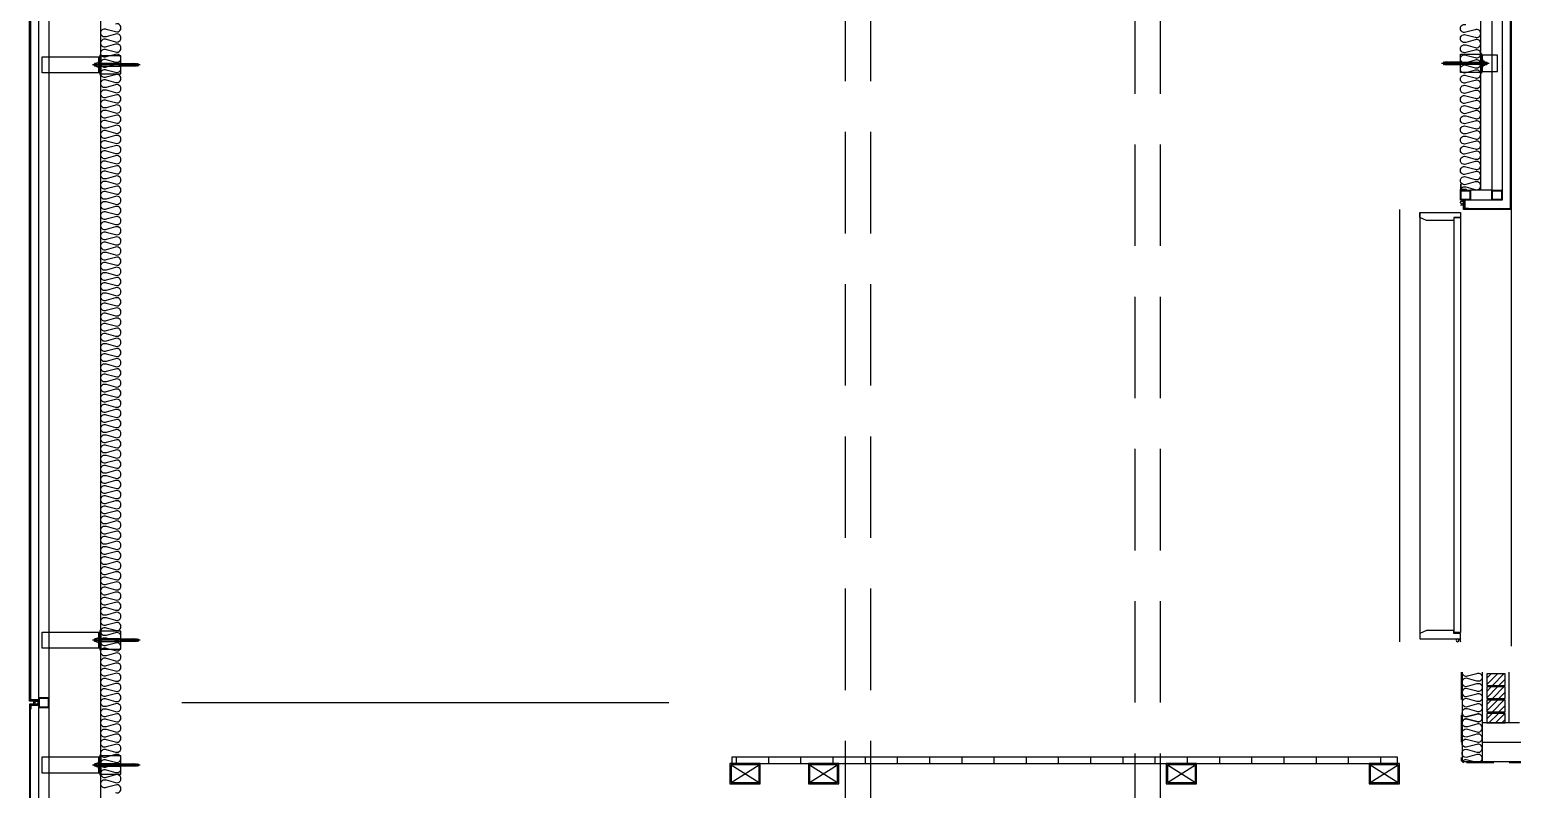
# Model space of a CAD drawing. Header units: millimetres. Extents: x 17311 to 801382, y -242618 to -104888.
# Drawn here: x 284811 to 292117, y -161657 to -157914 of the extents above; entities that cross this region are included whole.
import ezdxf

# ---------------------------------------------------------------- set-up
doc = ezdxf.new("R2010")
doc.units = ezdxf.units.MM
doc.header["$LTSCALE"] = 250
doc.linetypes.add('ghid', pattern=[3, 2, -1])
doc.linetypes.add('HID', pattern=[2.8, 1.8, -1])
for name, color, linetype in [('A-DOOR', 4, 'Continuous'), ('A-ELE-8', 8, 'Continuous'), ('A-ELE8', 8, 'Continuous'), ('A-ETC-8', 8, 'Continuous'), ('A-FIN', 6, 'Continuous'), ('A-FIN-8', 8, 'Continuous'), ('A-HAT', 252, 'Continuous'), ('A-HAT-WIREMESH', 9, 'g_mesh'), ('A-WALL', 3, 'Continuous'), ('A-WP', 1, 'HID'), ('A-연도', 5, 'ghid'), ('ISL', 251, 'Continuous'), ('STL-PIPE', 5, 'Continuous')]:
    doc.layers.add(name, color=color, linetype=linetype)
doc.styles.add('Gdim', font='')
doc.styles.get('Gdim').set_extended_font_data('Dotum')
doc.linetypes.add('g_mesh', pattern='A,10,-0.8,["X",Gdim,S=0.6,R=0,X=-0.15,Y=-0.3],-0.8', length=11.6)

# ---------------------------------------------------------------- blocks, each defined once
blk = doc.blocks.new('A$Cd8a970fb')
at = {"layer": 'A-ETC-8', "elevation": 0}
for points in [[(-75, 100), (-75, 0), (75, 0), (75, 100)], [(-69, 94), (-69, 6), (69, 6), (69, 94)]]:
    blk.add_lwpolyline(points, close=True, dxfattribs=at)
at = {"layer": 'STL-PIPE', "color": 1}
for p, q in [((-69, 6, 0), (69, 94, 0)), ((-69, 94, 0), (69, 6, 0))]:
    blk.add_line(p, q, dxfattribs=at)
blk = doc.blocks.new('A$C632c858f')
at = {"layer": 'A-ETC-8'}
blk.add_arc((-2.8, 0), 24, 341.82483, 18.17517, dxfattribs=at)
blk.add_ellipse((34, 0), major_axis=(7.59, 0), ratio=0.987937, dxfattribs=at)
blk = doc.blocks.new('A$Cae507117')
at = {"layer": 'A-ETC-8'}
for points in [[(-50, 0), (-50, -50), (0, -50), (0, 0)], [(-46.8, -3.2), (-46.8, -46.8), (-3.2, -46.8), (-3.2, -3.2)]]:
    blk.add_lwpolyline(points, close=True, dxfattribs=at)
blk = doc.blocks.new('너트 M12')
for p, q in [((-9, 0), (9, 0)), ((-9.5, -9), (-9.5, -0.5)), ((9, -9.5), (-9, -9.5)), ((0, -8.3), (0, -1.2)), ((9.5, -0.5), (9.5, -9))]:
    blk.add_line(p, q)
for centre, start, end in [((-9, -0.5), 90, 180), ((-9, -9), 180, 270), ((9, -0.5), 0, 90), ((9, -9), 270, 0)]:
    blk.add_arc(centre, 0.5, start, end)
at = {"extrusion": (0, 0, -1)}
for centre, major_axis, ratio, start_param, end_param in [((-4.8, -0.9), (-4.75, 0.31), 0.185359, -0.024388, 3.141593), ((4.8, -0.9), (4.75, 0.31), 0.185108, 3.141593, 6.30754), ((-4.8, -8.6), (4.75, 0.31), 0.187111, 0, 3.166211), ((4.8, -8.6), (-4.75, 0.31), 0.185991, 3.117121, 6.283185)]:
    blk.add_ellipse(centre, major_axis=major_axis, ratio=ratio, start_param=start_param, end_param=end_param, dxfattribs=at)
blk = doc.blocks.new('A$C4fb6b26a')
at = {"layer": 'A-ETC-8'}
for p, q in [((-277.5, -40), (-42.5, -40)), ((-267.5, -35.5), (-267.5, -44.5)), ((-265.5, -34), (-266, -34)), ((-266, -46), (-265.5, -46)), ((-254.5, -35.5), (-265.5, -34)), ((-265.5, -46), (-254.5, -44.5)), ((-260.1, -34.8), (-260.1, -36.5)), ((-260.1, -43.5), (-260.1, -45.2)), ((-259.6, -37.3), (-257.8, -38.5)), ((-259.6, -42.7), (-257.8, -41.5)), ((-244.1, -33.8), (-259.1, -33.8)), ((-259.1, -46.2), (-244.1, -46.2)), ((-249.6, -39), (-256.2, -39)), ((-249.6, -41), (-256.2, -41)), ((-254.5, -35.5), (-240.5, -35.5)), ((-254.5, -44.5), (-240.5, -44.5)), ((-249.1, -38.5), (-249.1, -38)), ((-249.1, -42), (-249.1, -41.5)), ((-245.1, -42), (-245.1, -38)), ((-244.1, -33.8), (-241.1, -33.8)), ((-244.1, -46.2), (-241.1, -46.2)), ((-241.1, -33.8), (-241.1, -46.2)), ((-240.5, -46), (-240.5, -34)), ((-237.5, -34), (-240.5, -34)), ((-240.5, -46), (-237.5, -46)), ((-237.5, -46), (-237.5, -34)), ((-183.5, -34), (-237.5, -34)), ((-237.5, -46), (-183.5, -46)), ((-183.5, -34), (-74, -34)), ((-74, -46), (-183.5, -46)), ((-80, 0), (-80, -80)), ((-62.7, -44.5), (-52.5, -44.5)), ((-62.5, -34), (-54, -34)), ((-62.5, -35.5), (-52.5, -35.5)), ((-62.5, -46), (-54, -46)), ((-54, -46), (-54, -34)), ((-52.5, -35.5), (-54, -34)), ((-52.5, -44.5), (-54, -46)), ((-52.5, -44.5), (-52.5, -35.5))]:
    blk.add_line(p, q, dxfattribs=at)
for points in [[(-83.5, 4.5), (-83.5, -84.5), (-183.5, -84.5), (-183.5, 4.5)], [(-80, -80), (-74, -80), (-74, 0), (-80, 0)], [(-74, -25), (-74, -55), (-72, -55), (-72, -25)]]:
    blk.add_lwpolyline(points, close=True, dxfattribs=at)
blk.add_lwpolyline([(-80, 7.5), (-80, -87.5, -0.414214), (-81, -88.5), (-83.5, -88.5), (-83.5, 8.5), (-81, 8.5, -0.414214)], format="xyb", close=True, dxfattribs=at)
blk.add_lwpolyline([(-80, -80), (0, -80), (0, 0), (-80, 0)], dxfattribs=at)
for centre, radius, start, end in [((-266, -35.5), 1.5, 90, 180), ((-266, -44.5), 1.5, 180, 270), ((-259.1, -34.8), 1, 90, 180), ((-259.1, -36.5), 1, 180, 236.30993), ((-259.1, -43.5), 1, 123.69007, 180), ((-259.1, -45.2), 1, 180, 270), ((-256.2, -36), 3, 236.30993, 270), ((-256.2, -44), 3, 90, 123.69007), ((-249.6, -38.5), 0.5, 270, 0), ((-249.6, -41.5), 0.5, 0, 90), ((-247.1, -38), 2, 90, 180), ((-247.1, -42), 2, 180, 270), ((-247.1, -38), 2, 0, 90), ((-247.1, -42), 2, 270, 0)]:
    blk.add_arc(centre, radius, start, end, dxfattribs=at)
at = {"layer": 'A-ETC-8', "xscale": -1, "rotation": 90}
blk.add_blockref('너트 M12', (-72, -40), dxfattribs=at)
blk = doc.blocks.new('A$Cc29243e6')
at = {"layer": 'A-연도'}
for points in [[(10720, -200), (10720, -33638.3), (9170, -33638.3), (9170, -200)], [(9295, -33638.3), (9295, -200)], [(10595, -200), (10595, -33638.3)]]:
    blk.add_lwpolyline(points, dxfattribs=at)
blk = doc.blocks.new('A$C5ebcaad0')
at = {"layer": 'A-ETC-8'}
for p, q in [((-437, -219), (-437.5, -219)), ((-426, -220.5), (-437, -219)), ((-415.6, -218.7), (-430.6, -218.7)), ((-415.6, -218.7), (-412.6, -218.7)), ((-412.6, -218.7), (-412.6, -231.2)), ((-412, -231), (-412, -219)), ((-409, -219), (-412, -219)), ((-409, -231), (-409, -219)), ((-355, -219), (-409, -219)), ((-355, -219), (-245.5, -219)), ((-234, -219), (-225.5, -219)), ((-225.5, -231), (-225.5, -219)), ((-224, -220.5), (-225.5, -219)), ((-449, -225), (-214, -225)), ((-439, -220.5), (-439, -229.5)), ((-437.5, -231), (-437, -231)), ((-437, -231), (-426, -229.5)), ((-431.6, -219.7), (-431.6, -221.5)), ((-431.6, -228.5), (-431.6, -230.2)), ((-431.1, -222.3), (-429.3, -223.5)), ((-431.1, -227.7), (-429.3, -226.5)), ((-430.6, -231.2), (-415.6, -231.2)), ((-421.1, -224), (-427.7, -224)), ((-421.1, -226), (-427.7, -226)), ((-426, -220.5), (-412, -220.5)), ((-426, -229.5), (-412, -229.5)), ((-420.6, -223.5), (-420.6, -223)), ((-420.6, -227), (-420.6, -226.5)), ((-416.6, -227), (-416.6, -223)), ((-415.6, -231.2), (-412.6, -231.2)), ((-412, -231), (-409, -231)), ((-409, -231), (-355, -231)), ((-245.5, -231), (-355, -231)), ((-234.2, -229.5), (-224, -229.5)), ((-234, -220.5), (-224, -220.5)), ((-234, -231), (-225.5, -231)), ((-224, -229.5), (-225.5, -231)), ((-224, -229.5), (-224, -220.5))]:
    blk.add_line(p, q, dxfattribs=at)
for points in [[(-255, -180.5), (-255, -269.5), (-355, -269.5), (-355, -180.5)], [(33.5, -185), (-251.5, -185), (-251.5, -265), (33.5, -265)], [(-251.5, -265), (-245.5, -265), (-245.5, -185), (-251.5, -185)], [(-245.5, -210), (-245.5, -240), (-243.5, -240), (-243.5, -210)]]:
    blk.add_lwpolyline(points, close=True, dxfattribs=at)
blk.add_lwpolyline([(-251.5, -177.5), (-251.5, -272.5, -0.414214), (-252.5, -273.5), (-255, -273.5), (-255, -176.5), (-252.5, -176.5, -0.414214)], format="xyb", close=True, dxfattribs=at)
for centre, radius, start, end in [((-437.5, -220.5), 1.5, 90, 180), ((-430.6, -219.7), 1, 90, 180), ((-437.5, -229.5), 1.5, 180, 270), ((-430.6, -221.5), 1, 180, 236.30993), ((-430.6, -228.5), 1, 123.69007, 180), ((-430.6, -230.2), 1, 180, 270), ((-427.7, -221), 3, 236.30993, 270), ((-427.7, -229), 3, 90, 123.69007), ((-421.1, -223.5), 0.5, 270, 0), ((-421.1, -226.5), 0.5, 0, 90), ((-418.6, -223), 2, 90, 180), ((-418.6, -227), 2, 180, 270), ((-418.6, -223), 2, 0, 90), ((-418.6, -227), 2, 270, 0)]:
    blk.add_arc(centre, radius, start, end, dxfattribs=at)
at = {"layer": 'A-ETC-8', "xscale": -1, "rotation": 90}
blk.add_blockref('너트 M12', (-243.5, -225), dxfattribs=at)

msp = doc.modelspace()

# ---------------------------------------------------------------- hatches: boundary and pattern name
at = {"layer": 'A-ELE-8'}
h = msp.add_hatch(dxfattribs=at)
h.set_pattern_fill('ANSI31', color=256, scale=50, angle=45)
h.set_pattern_definition([(90, (62074.74, 36673.9), (-158.75, 1e-14), [])])
h.paths.add_polyline_path([(288270.7, -161529.5), (288270.7, -161497.5), (291550.7, -161497.5), (291550.7, -161529.5)])
at = {"layer": 'A-HAT', "lineweight": -3}
h = msp.add_hatch(dxfattribs=at)
h.set_pattern_fill('ANSI31', color=256, scale=7, style=0)
h.set_pattern_definition([(45, (208904.687, -158765.858), (-15.715448, 15.715448), [])])
h.paths.add_polyline_path([(292080.7, -161087.5), (291990.7, -161087.5), (291990.7, -161144.5), (292080.7, -161144.5)])
h = msp.add_hatch(dxfattribs=at)
h.set_pattern_fill('ANSI31', color=256, scale=7, style=0)
h.set_pattern_definition([(45, (208904.687, -158830.858), (-15.715448, 15.715448), [])])
h.paths.add_polyline_path([(292080.7, -161152.5), (291990.7, -161152.5), (291990.7, -161209.5), (292080.7, -161209.5)])
h = msp.add_hatch(dxfattribs=at)
h.set_pattern_fill('ANSI31', color=256, scale=7, style=0)
h.set_pattern_definition([(45, (208904.687, -158895.858), (-15.715448, 15.715448), [])])
h.paths.add_polyline_path([(292080.7, -161217.5), (291990.7, -161217.5), (291990.7, -161274.5), (292080.7, -161274.5)])
h = msp.add_hatch(dxfattribs=at)
h.set_pattern_fill('ANSI31', color=256, scale=7, style=0)
h.set_pattern_definition([(45, (239554.687, -158960.858), (-15.715448, 15.715448), [])])
h.paths.add_polyline_path([(291990.7, -161329.5), (292080.7, -161329.5), (292080.7, -161282.5), (291990.7, -161282.5)])

# ---------------------------------------------------------------- linework, layer by layer
at = {"layer": 'A-DOOR', "linetype": 'Continuous'}
for points in [[(291860.7, -158839.5), (291827.7, -158839.5), (291827.7, -158854.5), (291693.7, -158854.5), (291660.7, -158839.5), (291660.7, -158814.5), (291860.7, -158814.5)], [(291860.7, -160884.5), (291830.7, -160884.5), (291830.7, -158839.5), (291860.7, -158839.5)], [(291860.7, -160889.5), (291827.7, -160889.5), (291827.7, -160874.5), (291693.7, -160874.5), (291660.7, -160889.5), (291660.7, -160914.5), (291860.7, -160914.5)]]:
    msp.add_lwpolyline(points, close=True, dxfattribs=at)
at = {"layer": 'A-ELE-8', "elevation": 0}
msp.add_lwpolyline([(288270.7, -161529.5), (291550.7, -161529.5), (291550.7, -161497.5), (288270.7, -161497.5)], close=True, dxfattribs=at)
at = {"layer": 'A-ELE8'}
for points in [[(291560.7, -158799.5), (291560.7, -160929.5)], [(291660.7, -158814.5), (291660.7, -160914.5)]]:
    msp.add_lwpolyline(points, dxfattribs=at)
at = {"layer": 'A-ELE8', "elevation": 0}
msp.add_lwpolyline([(292110.7, -158799.5), (292110.7, -160952)], dxfattribs=at)
at = {"layer": 'A-ETC-8'}
for p, q in [((292015.7, -153502.3), (292015.7, -158704.5)), ((292065.7, -153502.3), (292065.7, -158704.5)), ((284855.7, -200799.5), (284855.7, -154461.7)), ((284905.7, -154461.7), (284905.7, -200799.5)), ((292015.7, -158704.5, 0), (291910.7, -158704.5, 0)), ((292015.7, -158754.5, 0), (291910.7, -158754.5, 0))]:
    msp.add_line(p, q, dxfattribs=at)
at = {"layer": 'A-ETC-8', "elevation": 0}
msp.add_lwpolyline([(291860.7, -158704.5), (291890.7, -158704.5), (291890.7, -158701.5), (291863.7, -158701.5), (291863.7, -158674.5), (291860.7, -158674.5)], close=True, dxfattribs=at)
msp.add_lwpolyline([(291879.7, -158791.5), (291879.7, -158756.5), (291868.7, -158756.5), (291868.7, -158754.5), (291881.7, -158754.5), (291881.7, -158789.8, -0.226541), (291885.3, -158793.5), (291900, -158793.5), (291900, -158795.5), (291883.7, -158795.5, 0.414214)], format="xyb", close=True, dxfattribs=at)
at = {"layer": 'A-ETC-8'}
for points in [[(284818.7, -161218), (284853.7, -161218), (284853.7, -161229), (284855.7, -161229), (284855.7, -161216), (284820.3, -161216, 0.226541), (284816.7, -161212.3), (284816.7, -161197.6), (284814.7, -161197.6), (284814.7, -161214, -0.414214)], [(284818.7, -161241), (284853.7, -161241), (284853.7, -161230), (284855.7, -161230), (284855.7, -161243), (284820.3, -161243, -0.226541), (284816.7, -161246.6), (284816.7, -161261.3), (284814.7, -161261.3), (284814.7, -161245, 0.414214)]]:
    msp.add_lwpolyline(points, format="xyb", close=True, dxfattribs=at)
msp.add_arc((291881.2, -160922), 21.8, 159.90916, 200.09084, dxfattribs=at)
at = {"layer": 'A-ETC-8', "extrusion": (0, 0, -1)}
msp.add_ellipse((291846.6, -160922), major_axis=(-7.59, 0), ratio=0.987937, dxfattribs=at)
at = {"layer": 'A-FIN'}
for p, q in [((292100.7, -161329.5), (292100.7, -161079.5)), ((285560.7, -161229.5), (287960.7, -161229.5)), ((292151.7, -161329.5), (291968.7, -161329.5))]:
    msp.add_line(p, q, dxfattribs=at)
for points in [[(284851.7, -161218), (284851.7, -161222), (284810.7, -161222), (284810.7, -157787), (284851.7, -157787), (284851.7, -157791), (284814.7, -157791), (284814.7, -161218), (284851.7, -161218)], [(284851.7, -161241), (284851.7, -161237), (284810.7, -161237), (284810.7, -165222), (284851.7, -165222), (284851.7, -165218), (284814.7, -165218), (284814.7, -161241), (284851.7, -161241)]]:
    msp.add_lwpolyline(points, close=True, dxfattribs=at)
at = {"layer": 'A-FIN', "elevation": 0}
msp.add_lwpolyline([(292110.7, -157787), (292110.7, -158799.5), (291875.7, -158799.5), (291875.7, -158758.5), (291879.7, -158758.5), (291879.7, -158795.5), (292106.7, -158795.5), (292106.7, -157791)], dxfattribs=at)
at = {"layer": 'A-FIN-8'}
for p, q in [((291868.7, -161079.5), (291868.7, -161511.3)), ((291878.9, -161521.5), (291868.7, -161511.3)), ((363842.4, -161521.5), (291878.9, -161521.5))]:
    msp.add_line(p, q, dxfattribs=at)
at = {"layer": 'A-HAT-WIREMESH', "ltscale": 0.6}
msp.add_line((363752.7, -161425.5), (291968.7, -161425.5), dxfattribs=at)
at = {"layer": 'A-WALL'}
for points in [[(291990.7, -161087.5), (291990.7, -161144.5), (292080.7, -161144.5), (292080.7, -161087.5)], [(291990.7, -161152.5), (291990.7, -161209.5), (292080.7, -161209.5), (292080.7, -161152.5)], [(291990.7, -161217.5), (291990.7, -161274.5), (292080.7, -161274.5), (292080.7, -161217.5)], [(291990.7, -161282.5), (291990.7, -161329.5), (292080.7, -161329.5), (292080.7, -161282.5)]]:
    msp.add_lwpolyline(points, close=True, dxfattribs=at)
at = {"layer": 'A-WP', "ltscale": 0.3}
for p, q in [((291863.7, -161079.5), (291863.7, -161514.3)), ((291875.8, -161526.5), (291863.7, -161514.3)), ((363845.5, -161526.5), (291875.8, -161526.5))]:
    msp.add_line(p, q, dxfattribs=at)
at = {"layer": 'ISL'}
for p, q in [((291960.7, -158704.5), (291960.7, -153449)), ((285160.7, -202529.5), (285160.7, -154479.5)), ((291968.7, -161079.5), (291968.7, -161521.5))]:
    msp.add_line(p, q, dxfattribs=at)
for points in [[(285233.6, -161673.2, 1.449198), (285233.6, -161635.8), (285187.8, -161648.2, -0.524856), (285160.7, -161629.5, -0.524856), (285187.8, -161610.8), (285233.6, -161623.2, 1.449198), (285233.6, -161585.8), (285187.8, -161598.2, -0.524856), (285160.7, -161579.5, -0.524856), (285187.8, -161560.8), (285233.6, -161573.2, 1.449198), (285233.6, -161535.8), (285187.8, -161548.2, -0.524856), (285160.7, -161529.5, -0.524856), (285187.8, -161510.8), (285233.6, -161523.2, 1.449198), (285233.6, -161485.8), (285187.8, -161498.2, -0.524856), (285160.7, -161479.5, -0.524856), (285187.8, -161460.8), (285233.6, -161473.2, 1.449198), (285233.6, -161435.8), (285187.8, -161448.2, -0.524856), (285160.7, -161429.5, -0.524856), (285187.8, -161410.8), (285233.6, -161423.2, 1.449198), (285233.6, -161385.8), (285187.8, -161398.2, -0.524856), (285160.7, -161379.5, -0.524856), (285187.8, -161360.8), (285233.6, -161373.2, 1.449198), (285233.6, -161335.8), (285187.8, -161348.2, -0.524856), (285160.7, -161329.5, -0.524856), (285187.8, -161310.8), (285233.6, -161323.2, 1.449198), (285233.6, -161285.8), (285187.8, -161298.2, -0.524856), (285160.7, -161279.5, -0.524856), (285187.8, -161260.8), (285233.6, -161273.2, 1.449198), (285233.6, -161235.8), (285187.8, -161248.2, -0.524856), (285160.7, -161229.5, -0.524856), (285187.8, -161210.8), (285233.6, -161223.2, 1.449198), (285233.6, -161185.8), (285187.8, -161198.2, -0.524856), (285160.7, -161179.5, -0.524856), (285187.8, -161160.8), (285233.6, -161173.2, 1.449198), (285233.6, -161135.8), (285187.8, -161148.2, -0.524856), (285160.7, -161129.5, -0.524856), (285187.8, -161110.8), (285233.6, -161123.2, 1.449198), (285233.6, -161085.8), (285187.8, -161098.2, -0.524856), (285160.7, -161079.5, -0.524856), (285187.8, -161060.8), (285233.6, -161073.2, 1.449198), (285233.6, -161035.8), (285187.8, -161048.2, -0.524856), (285160.7, -161029.5, -0.524856), (285187.8, -161010.8), (285233.6, -161023.2, 1.449198), (285233.6, -160985.8), (285187.8, -160998.2, -0.524856), (285160.7, -160979.5, -0.524856), (285187.8, -160960.8), (285233.6, -160973.2, 1.449198), (285233.6, -160935.8), (285187.8, -160948.2, -0.524856), (285160.7, -160929.5, -0.524856), (285187.8, -160910.8), (285233.6, -160923.2, 1.449198), (285233.6, -160885.8), (285187.8, -160898.2, -0.524856), (285160.7, -160879.5, -0.524856), (285187.8, -160860.8), (285233.6, -160873.2, 1.449198), (285233.6, -160835.8), (285187.8, -160848.2, -0.524856), (285160.7, -160829.5, -0.524856), (285187.8, -160810.8), (285233.6, -160823.2, 1.449198), (285233.6, -160785.8), (285187.8, -160798.2, -0.524856), (285160.7, -160779.5, -0.524856), (285187.8, -160760.8), (285233.6, -160773.2, 1.449198), (285233.6, -160735.8), (285187.8, -160748.2, -0.524856), (285160.7, -160729.5, -0.524856), (285187.8, -160710.8), (285233.6, -160723.2, 1.449198), (285233.6, -160685.8), (285187.8, -160698.2, -0.524856), (285160.7, -160679.5, -0.524856), (285187.8, -160660.8), (285233.6, -160673.2, 1.449198), (285233.6, -160635.8), (285187.8, -160648.2, -0.524856), (285160.7, -160629.5, -0.524856), (285187.8, -160610.8), (285233.6, -160623.2, 1.449198), (285233.6, -160585.8), (285187.8, -160598.2, -0.524856), (285160.7, -160579.5, -0.524856), (285187.8, -160560.8), (285233.6, -160573.2, 1.449198), (285233.6, -160535.8), (285187.8, -160548.2, -0.524856), (285160.7, -160529.5, -0.524856), (285187.8, -160510.8), (285233.6, -160523.2, 1.449198), (285233.6, -160485.8), (285187.8, -160498.2, -0.524856), (285160.7, -160479.5, -0.524856), (285187.8, -160460.8), (285233.6, -160473.2, 1.449198), (285233.6, -160435.8), (285187.8, -160448.2, -0.524856), (285160.7, -160429.5, -0.524856), (285187.8, -160410.8), (285233.6, -160423.2, 1.449198), (285233.6, -160385.8), (285187.8, -160398.2, -0.524856), (285160.7, -160379.5, -0.524856), (285187.8, -160360.8), (285233.6, -160373.2, 1.449198), (285233.6, -160335.8), (285187.8, -160348.2, -0.524856), (285160.7, -160329.5, -0.524856), (285187.8, -160310.8), (285233.6, -160323.2, 0.524933), (285260.7, -160304.5, 0.524933), (285233.6, -160285.8), (285187.8, -160298.2, -0.524856), (285160.7, -160279.5, -0.524856), (285187.8, -160260.8), (285233.6, -160273.2, 1.449198), (285233.6, -160235.8), (285187.8, -160248.2, -0.524856), (285160.7, -160229.5, -0.524856), (285187.8, -160210.8), (285233.6, -160223.2, 1.449198), (285233.6, -160185.8), (285187.8, -160198.2, -0.524856), (285160.7, -160179.5, -0.524856), (285187.8, -160160.8), (285233.6, -160173.2, 1.449198), (285233.6, -160135.8), (285187.8, -160148.2, -0.524856), (285160.7, -160129.5, -0.524856), (285187.8, -160110.8), (285233.6, -160123.2, 1.449198), (285233.6, -160085.8), (285187.8, -160098.2, -0.524856), (285160.7, -160079.5, -0.524856), (285187.8, -160060.8), (285233.6, -160073.2, 1.449198), (285233.6, -160035.8), (285187.8, -160048.2, -0.524856), (285160.7, -160029.5, -0.524856), (285187.8, -160010.8), (285233.6, -160023.2, 1.449198), (285233.6, -159985.8), (285187.8, -159998.2, -0.524856), (285160.7, -159979.5, -0.524856), (285187.8, -159960.8), (285233.6, -159973.2, 1.449198), (285233.6, -159935.8), (285187.8, -159948.2, -0.524856), (285160.7, -159929.5, -0.524856), (285187.8, -159910.8), (285233.6, -159923.2, 1.449198), (285233.6, -159885.8), (285187.8, -159898.2, -0.524856), (285160.7, -159879.5, -0.524856), (285187.8, -159860.8), (285233.6, -159873.2, 1.449198), (285233.6, -159835.8), (285187.8, -159848.2, -0.524856), (285160.7, -159829.5, -0.524856), (285187.8, -159810.8), (285233.6, -159823.2, 1.449198), (285233.6, -159785.8), (285187.8, -159798.2, -0.524856), (285160.7, -159779.5, -0.524856), (285187.8, -159760.8), (285233.6, -159773.2, 1.449198), (285233.6, -159735.8), (285187.8, -159748.2, -0.524856), (285160.7, -159729.5, -0.524856), (285187.8, -159710.8), (285233.6, -159723.2, 1.449198), (285233.6, -159685.8), (285187.8, -159698.2, -0.524856), (285160.7, -159679.5, -0.524856), (285187.8, -159660.8), (285233.6, -159673.2, 1.449198), (285233.6, -159635.8), (285187.8, -159648.2, -0.524856), (285160.7, -159629.5, -0.524856), (285187.8, -159610.8), (285233.6, -159623.2, 1.449198), (285233.6, -159585.8), (285187.8, -159598.2, -0.524856), (285160.7, -159579.5, -0.524856), (285187.8, -159560.8), (285233.6, -159573.2, 1.449198), (285233.6, -159535.8), (285187.8, -159548.2, -0.524856), (285160.7, -159529.5, -0.524856), (285187.8, -159510.8), (285233.6, -159523.2, 1.449198), (285233.6, -159485.8), (285187.8, -159498.2, -0.524856), (285160.7, -159479.5, -0.524856), (285187.8, -159460.8), (285233.6, -159473.2, 1.449198), (285233.6, -159435.8), (285187.8, -159448.2, -0.524856), (285160.7, -159429.5, -0.524856), (285187.8, -159410.8), (285233.6, -159423.2, 1.449198), (285233.6, -159385.8), (285187.8, -159398.2, -0.524856), (285160.7, -159379.5, -0.524856), (285187.8, -159360.8), (285233.6, -159373.2, 1.449198), (285233.6, -159335.8), (285187.8, -159348.2, -0.524856), (285160.7, -159329.5, -0.524856), (285187.8, -159310.8), (285233.6, -159323.2, 1.449198), (285233.6, -159285.8), (285187.8, -159298.2, -0.524856), (285160.7, -159279.5, -0.524856), (285187.8, -159260.8), (285233.6, -159273.2, 1.449198), (285233.6, -159235.8), (285187.8, -159248.2, -0.524856), (285160.7, -159229.5, -0.524856), (285187.8, -159210.8), (285233.6, -159223.2, 1.449198), (285233.6, -159185.8), (285187.8, -159198.2, -0.524856), (285160.7, -159179.5, -0.524856), (285187.8, -159160.8), (285233.6, -159173.2, 1.449198), (285233.6, -159135.8), (285187.8, -159148.2, -0.524856), (285160.7, -159129.5, -0.524856), (285187.8, -159110.8), (285233.6, -159123.2, 1.449198), (285233.6, -159085.8), (285187.8, -159098.2, -0.524856), (285160.7, -159079.5, -0.524856), (285187.8, -159060.8), (285233.6, -159073.2, 1.449198), (285233.6, -159035.8), (285187.8, -159048.2, -0.524856), (285160.7, -159029.5, -0.524856), (285187.8, -159010.8), (285233.6, -159023.2, 1.449198), (285233.6, -158985.8), (285187.8, -158998.2, -0.524856), (285160.7, -158979.5, -0.524856), (285187.8, -158960.8), (285233.6, -158973.2, 1.449198), (285233.6, -158935.8), (285187.8, -158948.2, -0.524856), (285160.7, -158929.5, -0.524856), (285187.8, -158910.8), (285233.6, -158923.2, 1.449198), (285233.6, -158885.8), (285187.8, -158898.2, -0.524856), (285160.7, -158879.5, -0.524856), (285187.8, -158860.8), (285233.6, -158873.2, 1.449198), (285233.6, -158835.8), (285187.8, -158848.2, -0.524856), (285160.7, -158829.5, -0.524856), (285187.8, -158810.8), (285233.6, -158823.2, 1.449198), (285233.6, -158785.8), (285187.8, -158798.2, -0.524856), (285160.7, -158779.5, -0.524856), (285187.8, -158760.8), (285233.6, -158773.2, 1.449198), (285233.6, -158735.8), (285187.8, -158748.2, -0.524856), (285160.7, -158729.5, -0.524856), (285187.8, -158710.8), (285233.6, -158723.2, 1.449198), (285233.6, -158685.8), (285187.8, -158698.2, -0.524856), (285160.7, -158679.5, -0.524856), (285187.8, -158660.8), (285233.6, -158673.2, 1.449198), (285233.6, -158635.8), (285187.8, -158648.2, -0.524856), (285160.7, -158629.5, -0.524856), (285187.8, -158610.8), (285233.6, -158623.2, 1.449198), (285233.6, -158585.8), (285187.8, -158598.2, -0.524856), (285160.7, -158579.5, -0.524856), (285187.8, -158560.8), (285233.6, -158573.2, 1.449198), (285233.6, -158535.8), (285187.8, -158548.2, -0.524856), (285160.7, -158529.5, -0.524856), (285187.8, -158510.8), (285233.6, -158523.2, 1.449198), (285233.6, -158485.8), (285187.8, -158498.2, -0.524856), (285160.7, -158479.5, -0.524856), (285187.8, -158460.8), (285233.6, -158473.2, 1.449198), (285233.6, -158435.8), (285187.8, -158448.2, -0.524856), (285160.7, -158429.5, -0.524856), (285187.8, -158410.8), (285233.6, -158423.2, 1.449198), (285233.6, -158385.8), (285187.8, -158398.2, -0.524856), (285160.7, -158379.5, -0.524856), (285187.8, -158360.8), (285233.6, -158373.2, 1.449198), (285233.6, -158335.8), (285187.8, -158348.2, -0.524856), (285160.7, -158329.5, -0.524856), (285187.8, -158310.8), (285233.6, -158323.2, 1.449198), (285233.6, -158285.8), (285187.8, -158298.2, -0.524856), (285160.7, -158279.5, -0.524856), (285187.8, -158260.8), (285233.6, -158273.2, 1.449198), (285233.6, -158235.8), (285187.8, -158248.2, -0.524856), (285160.7, -158229.5, -0.524856), (285187.8, -158210.8), (285233.6, -158223.2, 1.449198), (285233.6, -158185.8), (285187.8, -158198.2, -0.524856), (285160.7, -158179.5, -0.524856), (285187.8, -158160.8), (285233.6, -158173.2, 1.449198), (285233.6, -158135.8), (285187.8, -158148.2, -0.524856), (285160.7, -158129.5, -0.524856), (285187.8, -158110.8), (285233.6, -158123.2, 1.449198), (285233.6, -158085.8), (285187.8, -158098.2, -0.524856), (285160.7, -158079.5, -0.524856), (285187.8, -158060.8), (285233.6, -158073.2, 1.449198), (285233.6, -158035.8), (285187.8, -158048.2, -0.524856), (285160.7, -158029.5, -0.524856), (285187.8, -158010.8), (285233.6, -158023.2, 1.449198), (285233.6, -157985.8), (285187.8, -157998.2, -0.524856), (285160.7, -157979.5, -0.524856), (285187.8, -157960.8), (285233.6, -157973.2, 1.449198), (285233.6, -157935.8), (285187.8, -157948.2, -0.524856), (285160.7, -157929.5, -0.524856), (285187.8, -157910.8), (285233.6, -157923.2, 1.449198), (285233.6, -157885.8)], [(291860.7, -158707.6, -0.525093), (291887.8, -158688.9), (291933.6, -158701.3, 0.524856), (291960.7, -158682.6, 0.524856), (291933.6, -158663.9), (291887.8, -158676.3, -1.449198), (291887.8, -158638.9), (291933.6, -158651.3, 0.524856), (291960.7, -158632.6, 0.524856), (291933.6, -158613.9), (291887.8, -158626.3, -1.449198), (291887.8, -158588.9), (291933.6, -158601.3, 0.524856), (291960.7, -158582.6, 0.524856), (291933.6, -158563.9), (291887.8, -158576.3, -1.449198), (291887.8, -158538.9), (291933.6, -158551.3, 0.524856), (291960.7, -158532.6, 0.524856), (291933.6, -158513.9), (291887.8, -158526.3, -1.449198), (291887.8, -158488.9), (291933.6, -158501.3, 0.524856), (291960.7, -158482.6, 0.524856), (291933.6, -158463.9), (291887.8, -158476.3, -1.449198), (291887.8, -158438.9), (291933.6, -158451.3, 0.524856), (291960.7, -158432.6, 0.524856), (291933.6, -158413.9), (291887.8, -158426.3, -1.449198), (291887.8, -158388.9), (291933.6, -158401.3, 0.524856), (291960.7, -158382.6, 0.524856), (291933.6, -158363.9), (291887.8, -158376.3, -1.449198), (291887.8, -158338.9), (291933.6, -158351.3, 0.524856), (291960.7, -158332.6, 0.524856), (291933.6, -158313.9), (291887.8, -158326.3, -1.449198), (291887.8, -158288.9), (291933.6, -158301.3, 0.524856), (291960.7, -158282.6, 0.524856), (291933.6, -158263.9), (291887.8, -158276.3, -1.449198), (291887.8, -158238.9), (291933.6, -158251.3, 0.524856), (291960.7, -158232.6, 0.524856), (291933.6, -158213.9), (291887.8, -158226.3, -1.449198), (291887.8, -158188.9), (291933.6, -158201.3, 0.524856), (291960.7, -158182.6, 0.524856), (291933.6, -158163.9), (291887.8, -158176.3, -0.525094), (291860.7, -158157.6, -0.525094), (291887.8, -158138.9), (291933.6, -158151.3, 0.524856), (291960.7, -158132.6, 0.524856), (291933.6, -158113.9), (291887.8, -158126.3, -1.449198), (291887.8, -158088.9), (291933.6, -158101.3, 0.524856), (291960.7, -158082.6, 0.524856), (291933.6, -158063.9), (291887.8, -158076.3, -1.449198), (291887.8, -158038.9), (291933.6, -158051.3, 0.524856), (291960.7, -158032.6, 0.524856), (291933.6, -158013.9), (291887.8, -158026.3, -1.449198), (291887.8, -157988.9), (291933.6, -158001.3, 0.524856), (291960.7, -157982.6, 0.524856), (291933.6, -157963.9), (291887.8, -157976.3, -1.449198), (291887.8, -157938.9), (291933.6, -157951.3, 0.524856), (291960.7, -157932.6, 0.524856), (291933.6, -157913.9), (291887.8, -157926.3, -1.449198), (291887.8, -157888.9)], [(291868.7, -161079.5, 0.524771), (291895.8, -161098.2), (291941.6, -161085.8, -0.524856), (291968.7, -161104.5, -0.524856), (291941.6, -161123.2), (291895.8, -161110.8, 1.449198), (291895.8, -161148.2), (291941.6, -161135.8, -0.524856), (291968.7, -161154.5, -0.524856), (291941.6, -161173.2), (291895.8, -161160.8, 1.449198), (291895.8, -161198.2), (291941.6, -161185.8, -0.524856), (291968.7, -161204.5, -0.524856), (291941.6, -161223.2), (291895.8, -161210.8, 1.449198), (291895.8, -161248.2), (291941.6, -161235.8, -0.524856), (291968.7, -161254.5, -0.524856), (291941.6, -161273.2), (291895.8, -161260.8, 1.449198), (291895.8, -161298.2), (291941.6, -161285.8, -0.524856), (291968.7, -161304.5, -0.524856), (291941.6, -161323.2), (291895.8, -161310.8, 0.525094), (291868.7, -161329.5)], [(291873.6, -161516.3, -0.312575), (291895.8, -161510.8), (291941.6, -161523.2, 0.524856), (291968.7, -161504.5, 0.524856), (291941.6, -161485.8), (291895.8, -161498.2, -1.449198), (291895.8, -161460.8), (291941.6, -161473.2, 0.524856), (291968.7, -161454.5, 0.524856), (291941.6, -161435.8), (291895.8, -161448.2, -1.449198), (291895.8, -161410.8), (291941.6, -161423.2, 0.524856), (291968.7, -161404.5, 0.524856), (291941.6, -161385.8), (291895.8, -161398.2, -1.449198), (291895.8, -161360.8), (291941.6, -161373.2, 0.524856), (291968.7, -161354.5, 0.524856), (291941.6, -161335.8), (291895.8, -161348.2, -1.449198), (291895.8, -161310.8), (291941.6, -161323.2, 0.524856), (291968.7, -161304.5, 0.524856), (291941.6, -161285.8), (291895.8, -161298.2, -0.525094), (291868.7, -161279.5)]]:
    msp.add_lwpolyline(points, format="xyb", dxfattribs=at)

# ---------------------------------------------------------------- block references
at = {"layer": 'A-ETC-8', "xscale": -1}
for name, p in [('A$C5ebcaad0', (284905.7, -157862)), ('A$Cae507117', (292015.7, -158704.5, 0)), ('A$C5ebcaad0', (284905.7, -160697)), ('A$C5ebcaad0', (284905.7, -161312))]:
    msp.add_blockref(name, p, dxfattribs=at)
at = {"layer": 'A-ETC-8'}
for name, p in [('A$C4fb6b26a', (292044.2, -158039.5, 0)), ('A$C632c858f', (284810.7, -161229.5)), ('A$Cd8a970fb', (288335.7, -161629.5, 0)), ('A$Cd8a970fb', (288723, -161629.5, 0)), ('A$Cd8a970fb', (290485.7, -161629.5, 0)), ('A$Cd8a970fb', (291485.7, -161629.5, 0))]:
    msp.add_blockref(name, p, dxfattribs=at)
at = {"layer": 'A-ETC-8', "xscale": -1}
for p, rotation in [((291910.7, -158704.5, 0), 270), ((284905.7, -161254.5), 180)]:
    msp.add_blockref('A$Cae507117', p, dxfattribs=dict(at, rotation=rotation))
at = {"layer": 'A-ETC-8', "rotation": 90.00000000000001}
msp.add_blockref('A$C632c858f', (291868.2, -158799.5, 0), dxfattribs=at)
at = {"layer": 'A-연도'}
msp.add_blockref('A$Cc29243e6', (279660.7, -152279.5, 0), dxfattribs=at)

doc.saveas('drawing.dxf')
